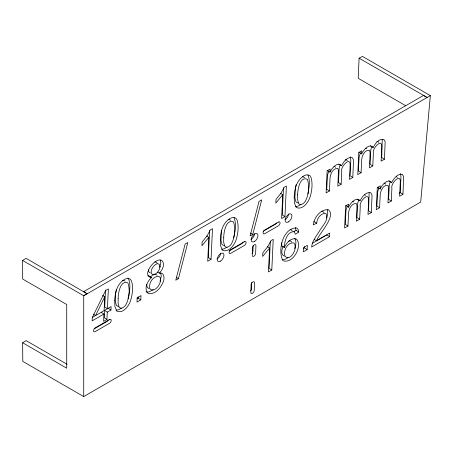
<?xml version="1.0" encoding="UTF-8"?>
<svg xmlns="http://www.w3.org/2000/svg" width="453" height="453" viewBox="0 0 453 453"><rect width="100%" height="100%" fill="white"/><g stroke="black" fill="none" stroke-linecap="round" stroke-linejoin="round"><path stroke-width="0.68" d="M251.755 282.479L251.517 288.703A2.401 1.314 -57.5 0 1 250.588 290.849M253.159 245.418L252.927 251.579A2.401 1.314 -57.5 0 1 252.015 253.725M67.061 364.263L26.042 340.588L22.65 342.751L22.797 361.403L83.72 396.573L420.695 202.055L430.35 95.606L362.485 56.427L359.093 58.177L358.204 78.29L405.746 105.736M83.72 396.573L83.72 295.747L430.35 95.606M101.223 312.321L103.941 314.054L103.601 321.364L106.936 319.433L107.276 312.123L110.951 310.005L111.11 306.568L104.564 310.39L104.224 317.7L106.936 319.433M102.571 295.464L104.739 296.851L104.099 310.616L92.378 317.428M105.515 289.999L104.722 306.958L107.435 308.686L108.358 288.906L105.634 290.481L92.304 317.423L92.146 320.86L103.941 314.054M137.016 298.765L138.103 298.142L138.159 296.919M140.821 299.875L141.019 295.605L137.214 297.797L137.016 302.066L140.821 299.875L138.103 298.142M208.827 237.366L207.712 261.251L211.053 259.326L212.48 228.669L210.328 229.914L207.168 235.707L202.106 242.117L201.936 245.741L208.827 237.366L206.653 235.979M209.603 230.424L208.335 257.593L211.053 259.326M269.569 248.051L268.459 271.936L271.794 270.011L273.227 239.36L271.075 240.6L267.916 246.392L262.853 252.802L262.683 256.426L269.569 248.051L267.4 246.664M270.345 241.109L269.082 268.278L271.794 270.011M282.729 194.699L281.619 218.584L284.954 216.659L286.381 186.002L284.229 187.242L281.075 193.04L276.013 199.45L275.843 203.069L282.729 194.699L280.56 193.312M283.504 187.752L282.242 214.926L284.954 216.659M303.34 248.499L304.427 247.87L304.484 246.653M307.145 249.603L307.344 245.333L303.538 247.531L303.34 251.8L307.145 249.603L304.427 247.87M327.264 170.43L329.977 172.163L330.124 169.06L327.14 170.781L326.109 192.899L329.444 190.968L329.982 179.496C329.824 175.073 332.593 167.837 337.836 168.493L338.493 170.804L337.808 186.143L341.149 184.212L341.749 171.364C340.129 167.072 350.786 155.543 350.124 165.475L349.473 179.405L352.796 177.491L353.504 160.821L353.334 159.496L352.185 157.604C347.219 156.602 343.499 161.891 341.5 165.77L338.787 164.037M316.398 240.753C319.427 234.637 324.008 229.45 327.338 223.499C329.467 219.592 332.723 213.403 328.561 209.779C320.514 208.805 314.127 217.508 313.244 224.847L316.653 223.261C316.913 218.646 320.769 212.734 325.888 213.459C329.778 219.597 321.675 226.455 319.076 231.732C316.03 236.455 312.174 241.251 311.596 247.032L329.563 236.659L329.733 233.057L316.398 240.753L314.229 239.371M345.781 205.498L348.493 207.225L348.64 204.122L345.656 205.849L344.625 227.967L347.961 226.036L348.499 214.563C348.34 210.141 351.109 202.904 356.352 203.561L357.009 205.872L356.324 221.206L359.665 219.28L360.265 206.432C358.646 202.14 369.303 190.605 368.64 200.543L367.989 214.473L371.313 212.559L372.021 195.889L371.851 194.558L370.701 192.672C365.735 191.67 362.015 196.959 360.016 200.838L357.304 199.105M358.901 152.163L361.619 153.895L361.76 150.792L358.776 152.514L357.745 174.631L361.086 172.706L361.619 161.228C361.466 156.806 364.229 149.575 369.478 150.226L370.129 152.536L369.45 167.876L372.785 165.945L373.385 153.097C371.766 148.805 382.428 137.276 381.76 147.208L381.115 161.138L384.433 159.224L385.141 142.553L384.976 141.228L383.827 139.337C378.855 138.335 375.135 143.624 373.142 147.502L370.424 145.775M377.417 187.231L380.135 188.963L380.277 185.86L377.292 187.582L376.262 209.699L379.603 207.768L380.135 196.296C379.982 191.874 382.745 184.637 387.995 185.294L388.646 187.604L387.966 202.944L391.301 201.013L391.902 188.165C390.282 183.873 400.945 172.344 400.276 182.276L399.631 196.206L402.949 194.292L403.657 177.621L403.493 176.296L402.343 174.405C397.372 173.403 393.651 178.692 391.658 182.57L388.94 180.838M399.127 193.199L400.237 192.559L400.939 177.378L400.775 174.564L400.305 173.522M284.252 247.502C284.518 241.664 286.84 231.143 294.297 231.749L295.407 234.229L298.742 232.021L298.119 229.411L296.545 227.859C282.627 228.125 277.502 250.509 282.966 260.713C292.797 264.263 302.814 246.551 296.596 239.105C291.041 237.146 286.438 243.091 284.252 247.502L281.534 245.769L281.817 242.7M221.506 230.175L220.973 240.645L222.117 244.722L224.184 245.549M295.413 187.508L294.88 197.978L296.024 202.055L298.085 202.882M128.488 296.958C129.592 290.826 131.223 283.635 127.984 277.893M307.83 193.935C309.093 187.842 310.447 180.985 307.955 175.039M116.359 289.399C115.379 294.693 114.456 300.532 116.54 305.679L118.601 306.505M295.554 186.93L296.126 184.626M178.459 278.646L187.797 242.536L185.124 244.076L175.77 280.197L178.459 278.646L176.291 277.259M252.763 234.439L261.698 199.869L259.031 201.409L250.073 235.99L252.763 234.439L250.588 233.052M127.961 298.72L128.352 297.559M233.538 237.763C235.215 231.37 236.602 224.037 234.048 217.706M294.722 248.612C295.809 245.39 296.704 241.466 294.835 238.38M339.931 165.373L339.15 168.25L338.431 182.48L341.149 184.212M371.568 147.106L370.786 149.983L370.073 164.218L372.785 165.945M390.09 182.174L389.303 185.051L388.589 199.28L391.301 201.013M326.505 218.023L327.751 213.725L327.434 209.801M159.637 267.236L160.804 262.966L160.402 260.192M160.045 281.228L161.268 276.279L160.702 272.966M328.765 171.053L327.468 175.368L326.732 189.241L329.444 190.968M360.407 152.786L359.104 157.1L358.368 170.974L361.086 172.706M347.281 206.121L345.984 210.435L345.248 224.303L347.961 226.036M378.923 187.853L377.626 192.168L376.885 206.041L379.603 207.768M358.918 199.439L357.666 203.318L356.947 217.548L359.665 219.28M104.739 296.851L95.589 315.531L93.414 314.144M283.335 246.121C281.76 248.918 280.356 254.631 284.263 256.121M281.534 245.769L281.976 244.92M329.977 172.163C331.556 168.459 337.853 160.979 341.5 165.77M361.619 153.895C363.193 150.192 369.495 142.712 373.142 147.502M348.493 207.225C350.073 203.527 356.369 196.047 360.016 200.838M380.135 188.963C381.709 185.26 388.011 177.78 391.658 182.57M159.23 273.136C162.457 270.13 165.696 263.81 161.613 260.299C154.711 256.964 140.832 276.658 151.608 277.536C147.384 281.109 143.471 288.986 148.227 293.499C155.215 294.914 160.872 287.768 163.205 281.947C164.801 278.714 164.377 271.777 159.23 273.136L157.599 272.094M150.39 276.925C151.987 275.498 154.207 273.822 156.455 274.739L157.1 275.328M153.227 289.79L148.414 292.1L145.979 291.879M121.489 308.125L118.38 309.818L116.03 310.209M227.066 247.174L223.958 248.861L221.608 249.258M300.968 204.507L297.859 206.194L295.509 206.585M293.804 231.76L296.024 230.288L295.407 227.678M288.051 257.74L284.965 259.365L282.151 259.677M87.112 293.567L83.72 295.747L22.65 260.475L26.042 258.312L87.123 293.77L83.72 291.607L423.561 95.402L426.947 97.588M94.224 328.85L106.715 321.636A2.401 1.314 -57.5 0 0 108.233 319.835M229.161 250.945L241.574 243.776A2.401 1.314 -57.5 0 0 243.091 241.976M263.148 231.324L275.56 224.156A2.401 1.314 -57.5 0 0 276.783 222.904M312.474 243.227L326.851 234.926L329.563 236.659M288.567 241.115L290.418 240.934L291.823 241.97M122.576 280.515L124.06 280.447L125.204 281.188M376.828 141.602L378.13 141.613L378.872 142.423M345.192 159.869L346.494 159.881L347.236 160.69M148.029 275.883L148.89 275.803L151.608 277.536M302.604 176.755L304.688 177.565M228.697 219.422L230.787 220.232M365.616 148.193L366.76 148.493M333.98 166.455L335.124 166.761L335.469 167.423M384.133 183.255L385.276 183.561L385.628 184.224M352.496 201.523L353.64 201.828M321.522 211.534L323.176 211.727L324.161 212.819M154.864 261.964L156.262 262.191L157.151 263.221M290.124 229.688L291.579 230.016L292.321 231.064M149.224 288.431C147.299 288.368 146.67 286.154 146.783 284.558M150.288 272.842L149.598 272.661L148.72 271.585L148.516 269.835M396.284 176.579L397.389 177.491M364.648 194.847L365.565 195.407M359.093 58.177L426.958 97.361M22.65 342.751L66.727 368.198L66.727 304.49L22.65 279.042L22.65 260.475M384.433 159.224L381.715 157.491L382.258 139.496M400.237 192.559L402.949 194.292M352.796 177.491L350.078 175.758L350.786 160.577L350.622 157.763L350.152 156.721M371.313 212.559L368.595 210.826L369.138 192.831M313.94 221.528L316.653 223.261M296.024 230.288L298.742 232.021M108.233 308.272L110.951 310.005M104.564 310.39L107.276 312.123M288.561 213.969A4.807 2.627 -57.5 0 1 284.988 219.745M254.575 233.589A4.807 2.627 -57.5 0 1 251.002 239.365M220.594 253.21A4.807 2.627 -57.5 0 1 217.015 258.991M114.722 300.288L114.881 306.494L116.834 311.149C123.063 313.935 128.618 306.171 130.481 301.03C132.401 294.722 133.425 287.678 131.602 281.234C130.447 277.128 125.39 278.17 122.978 280.458C116.885 285.022 115.028 293.063 114.722 300.288M220.3 239.331L220.458 245.543L222.412 250.192C228.64 252.978 234.201 245.215 236.064 240.073C237.978 233.765 239.003 226.721 237.185 220.277C236.024 216.177 230.968 217.214 228.561 219.501C222.468 224.065 220.605 232.106 220.3 239.331M294.207 196.664L294.365 202.87L296.319 207.525C302.542 210.311 308.102 202.548 309.965 197.406C311.885 191.098 312.91 184.054 311.086 177.61C309.931 173.505 304.875 174.547 302.462 176.834C296.37 181.398 294.507 189.439 294.207 196.664M251.121 284.824L250.832 292.4A2.401 1.314 -57.5 0 0 252.44 293.323A2.401 1.314 -57.5 0 0 254.229 290.435L254.518 282.825A2.401 1.314 -57.5 0 0 252.893 281.925A2.401 1.314 -57.5 0 0 251.121 284.824M252.531 247.74L252.242 255.311A2.401 1.314 -57.5 0 0 253.873 256.211A2.401 1.314 -57.5 0 0 255.639 253.312L255.928 245.781A2.401 1.314 -57.5 0 0 254.32 244.813A2.401 1.314 -57.5 0 0 252.531 247.74M118.154 298.306L118.114 303.334L119.252 307.406C121.41 309.558 124.388 306.958 125.724 305.073C129.343 298.538 130.209 290.033 127.922 282.921C120.272 279.563 118.165 293.55 118.154 298.306M223.731 237.349L223.691 242.378L224.835 246.455C226.993 248.601 229.965 246.002 231.302 244.116C234.92 237.582 235.792 229.076 233.499 221.964C225.849 218.606 223.748 232.593 223.731 237.349M297.638 194.682L297.593 199.711L298.737 203.782C300.894 205.934 303.867 203.335 305.209 201.449C308.827 194.915 309.693 186.41 307.406 179.297C299.756 175.94 297.649 189.926 297.638 194.682M295.186 247.083C295.554 251.596 289.733 261.234 285.056 256.336C282.938 250.854 287.593 241.794 293.918 242.961L294.988 244.609L295.186 247.083M160.566 280.022C160.509 284.569 154.784 292.768 150.034 288.997C148.001 283.589 153.188 275.481 159.173 276.472L160.294 277.814L160.566 280.022M160.09 266.658C159.716 270.379 156.461 275.135 152.31 274.393C147.621 270.571 158.748 258.153 160.09 266.658M109.609 319.552L95.334 327.796A2.401 1.314 -57.5 0 0 93.544 330.684A2.401 1.314 -57.5 0 0 95.153 331.613L109.433 323.368A2.401 1.314 -57.5 0 0 111.217 320.481A2.401 1.314 -57.5 0 0 109.609 319.552M244.467 241.692L230.871 249.541A2.401 1.314 -57.5 0 0 229.082 252.434A2.401 1.314 -57.5 0 0 230.696 253.357L244.286 245.509A2.401 1.314 -57.5 0 0 246.075 242.621A2.401 1.314 -57.5 0 0 244.467 241.692M278.453 222.072L264.858 229.92A2.401 1.314 -57.5 0 0 263.068 232.814A2.401 1.314 -57.5 0 0 264.677 233.737L278.272 225.888A2.401 1.314 -57.5 0 0 280.062 223.001A2.401 1.314 -57.5 0 0 278.453 222.072M288.38 221.913A4.807 2.627 -57.5 0 0 291.59 214.49A4.807 2.627 -57.5 0 0 285.701 217.887A4.807 2.627 -57.5 0 0 288.38 221.913M254.393 241.534A4.807 2.627 -57.5 0 0 257.604 234.11A4.807 2.627 -57.5 0 0 251.721 237.508A4.807 2.627 -57.5 0 0 254.393 241.534M220.413 261.154A4.807 2.627 -57.5 0 0 223.618 253.731A4.807 2.627 -57.5 0 0 217.734 257.128A4.807 2.627 -57.5 0 0 220.413 261.154"/></g></svg>
